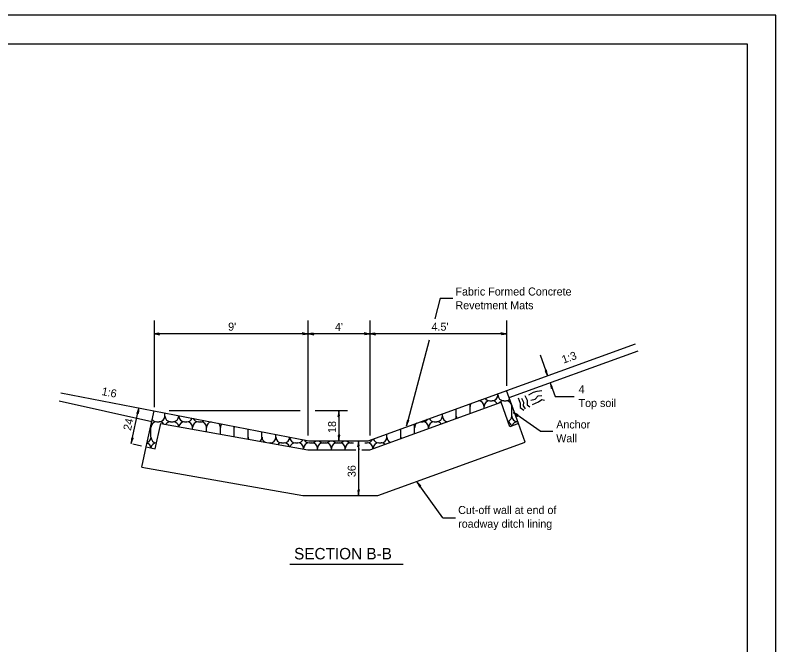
# Model space of a CAD drawing. Extents: x 0 to 2.83, y -0.09 to 1.83.
# Drawn here: x 1.725 to 2.833, y 0.917 to 1.833 of the extents above; entities that cross this region are included whole.
import ezdxf

# ---------------------------------------------------------------- set-up
doc = ezdxf.new("R2010")
doc.units = 0
for name, color, linetype in [('RD_Pr_Roadway_Dimensions', 7, 'Continuous'), ('RD_Pr_Roadway_Notes', 7, 'Continuous'), ('SH_General_Details', 7, 'Continuous'), ('SH_Printer_Plotting_Border', 7, 'Continuous')]:
    doc.layers.add(name, color=color, linetype=linetype)

msp = doc.modelspace()

# ---------------------------------------------------------------- linework, layer by layer
at = {"layer": 'RD_Pr_Roadway_Dimensions'}
for p, q in [((1.9278, 1.3886), (1.9278, 1.2624)), ((2.1518, 1.3886), (2.1518, 1.2215)), ((2.2418, 1.3886), (2.2418, 1.2215)), ((2.4412, 1.3886), (2.4412, 1.2936)), ((2.1518, 1.3694), (1.9273, 1.3694)), ((2.2418, 1.3694), (2.1518, 1.3694)), ((2.4412, 1.3694), (2.2418, 1.3694)), ((2.4899, 1.3388), (2.5008, 1.3086)), ((2.5046, 1.2981), (2.5118, 1.2784)), ((2.5118, 1.2784), (2.5395, 1.2784)), ((1.8942, 1.2097), (1.9056, 1.2614)), ((2.1403, 1.2571), (1.9498, 1.2571)), ((2.2092, 1.2571), (2.1624, 1.2571)), ((2.1968, 1.2574), (2.1968, 1.2138)), ((1.8965, 1.2091), (1.9095, 1.2063)), ((2.2254, 1.2138), (2.2254, 1.1338))]:
    msp.add_line(p, q, dxfattribs=at)
for points in [[(1.935, 1.3693), (1.9347, 1.3704), (1.9315, 1.3699), (1.9273, 1.3694), (1.9317, 1.3688), (1.9356, 1.3681), (1.935, 1.3693), (1.9346, 1.37), (1.9301, 1.3694), (1.935, 1.3685), (1.9343, 1.3695), (1.9322, 1.3694), (1.9342, 1.3691)], [(2.1441, 1.3695), (2.1444, 1.3684), (2.1476, 1.3689), (2.1518, 1.3694), (2.1474, 1.37), (2.1435, 1.3707), (2.1441, 1.3695), (2.1445, 1.3688), (2.149, 1.3694), (2.1441, 1.3703), (2.1448, 1.3693), (2.1469, 1.3694), (2.1449, 1.3697)], [(2.1594, 1.3693), (2.1592, 1.3704), (2.156, 1.3699), (2.1518, 1.3694), (2.1562, 1.3688), (2.1601, 1.3681), (2.1594, 1.3693), (2.1591, 1.37), (2.1546, 1.3694), (2.1595, 1.3685), (2.1588, 1.3695), (2.1567, 1.3694), (2.1587, 1.3691)], [(2.2342, 1.3695), (2.2344, 1.3684), (2.2377, 1.3689), (2.2418, 1.3694), (2.2374, 1.37), (2.2335, 1.3707), (2.2342, 1.3695), (2.2345, 1.3688), (2.239, 1.3694), (2.2341, 1.3703), (2.2348, 1.3693), (2.2369, 1.3694), (2.2349, 1.3697)], [(2.2495, 1.3693), (2.2492, 1.3704), (2.246, 1.3699), (2.2418, 1.3694), (2.2463, 1.3688), (2.2502, 1.3681), (2.2495, 1.3693), (2.2492, 1.37), (2.2446, 1.3694), (2.2496, 1.3685), (2.2488, 1.3695), (2.2468, 1.3694), (2.2488, 1.3691)], [(2.4335, 1.3695), (2.4338, 1.3684), (2.437, 1.3689), (2.4412, 1.3694), (2.4367, 1.37), (2.4328, 1.3707), (2.4335, 1.3695), (2.4339, 1.3688), (2.4384, 1.3694), (2.4334, 1.3703), (2.4342, 1.3693), (2.4362, 1.3694), (2.4343, 1.3697)], [(2.4983, 1.3158), (2.4973, 1.3152), (2.4989, 1.3123), (2.5008, 1.3086), (2.4999, 1.313), (2.4992, 1.3169), (2.4983, 1.3158), (2.4977, 1.3152), (2.4999, 1.3112), (2.499, 1.3162), (2.4984, 1.3151), (2.4992, 1.3132), (2.4988, 1.3152)], [(2.5071, 1.2909), (2.5081, 1.2915), (2.5066, 1.2944), (2.5046, 1.2981), (2.5056, 1.2937), (2.5063, 1.2898), (2.5071, 1.2909), (2.5077, 1.2915), (2.5056, 1.2955), (2.5065, 1.2906), (2.5071, 1.2916), (2.5063, 1.2935), (2.5067, 1.2915)], [(1.9038, 1.2539), (1.905, 1.2539), (1.9052, 1.2572), (1.9056, 1.2614), (1.904, 1.2572), (1.9025, 1.2535), (1.9038, 1.2539), (1.9047, 1.2541), (1.905, 1.2586), (1.9031, 1.254), (1.9042, 1.2545), (1.9045, 1.2566), (1.9038, 1.2547)], [(2.1967, 1.2498), (2.1978, 1.25), (2.1974, 1.2533), (2.1968, 1.2574), (2.1962, 1.253), (2.1955, 1.2491), (2.1967, 1.2498), (2.1975, 1.2501), (2.1968, 1.2546), (2.1959, 1.2497), (2.1969, 1.2504), (2.1968, 1.2525), (2.1965, 1.2505)], [(2.1969, 1.2215), (2.1958, 1.2212), (2.1963, 1.218), (2.1968, 1.2138), (2.1974, 1.2183), (2.1981, 1.2221), (2.1969, 1.2215), (2.1962, 1.2211), (2.1968, 1.2166), (2.1977, 1.2215), (2.1967, 1.2208), (2.1969, 1.2187), (2.1972, 1.2207)], [(1.8959, 1.2171), (1.8948, 1.2171), (1.8945, 1.2138), (1.8942, 1.2097), (1.8957, 1.2139), (1.8972, 1.2175), (1.8959, 1.2171), (1.8951, 1.2169), (1.8948, 1.2124), (1.8967, 1.217), (1.8956, 1.2165), (1.8953, 1.2145), (1.896, 1.2163)], [(2.2253, 1.2062), (2.2264, 1.2064), (2.2259, 1.2097), (2.2254, 1.2138), (2.2248, 1.2094), (2.2241, 1.2055), (2.2253, 1.2062), (2.226, 1.2065), (2.2254, 1.211), (2.2245, 1.2061), (2.2255, 1.2068), (2.2254, 1.2089), (2.2251, 1.2069)], [(2.2255, 1.1415), (2.2244, 1.1412), (2.2249, 1.138), (2.2254, 1.1338), (2.226, 1.1383), (2.2267, 1.1421), (2.2255, 1.1415), (2.2248, 1.1411), (2.2254, 1.1366), (2.2263, 1.1415), (2.2253, 1.1408), (2.2254, 1.1387), (2.2257, 1.1407)]]:
    msp.add_lwpolyline(points, dxfattribs=at)
at = {"layer": 'RD_Pr_Roadway_Notes'}
for p, q in [((2.3446, 1.4213), (2.3367, 1.3914)), ((2.3446, 1.4213), (2.3628, 1.4213)), ((2.3284, 1.3604), (2.2953, 1.2355)), ((2.4901, 1.2277), (2.4511, 1.255)), ((2.4901, 1.2277), (2.5083, 1.2277)), ((2.3485, 1.1017), (2.3108, 1.1536)), ((2.3485, 1.1017), (2.3667, 1.1017)), ((2.1254, 1.0339), (2.2904, 1.0339))]:
    msp.add_line(p, q, dxfattribs=at)
for points in [[(2.4573, 1.2505), (2.4578, 1.2516), (2.4549, 1.253), (2.4511, 1.255), (2.4544, 1.2519), (2.4572, 1.2491), (2.4573, 1.2505), (2.4575, 1.2513), (2.4534, 1.2534), (2.457, 1.2498), (2.4569, 1.251), (2.4552, 1.2521), (2.4566, 1.2507)], [(2.2973, 1.2429), (2.2962, 1.2429), (2.2958, 1.2396), (2.2953, 1.2355), (2.297, 1.2396), (2.2986, 1.2432), (2.2973, 1.2429), (2.2965, 1.2427), (2.296, 1.2382), (2.2981, 1.2427), (2.297, 1.2423), (2.2966, 1.2402), (2.2974, 1.2421)], [(2.3152, 1.1474), (2.316, 1.1483), (2.3137, 1.1506), (2.3108, 1.1536), (2.313, 1.1497), (2.3147, 1.1461), (2.3152, 1.1474), (2.3157, 1.1481), (2.3125, 1.1514), (2.3147, 1.1469), (2.315, 1.148), (2.3137, 1.1496), (2.3146, 1.1478)]]:
    msp.add_lwpolyline(points, dxfattribs=at)
at = {"layer": 'SH_General_Details'}
for p, q in [((2.8333, 1.8333), (0, 1.8333)), ((2.8333, 0), (2.8333, 1.8333)), ((2.2395, 1.2138), (2.6288, 1.355)), ((2.445, 1.2765), (2.6326, 1.3445)), ((2.4587, 1.2387), (2.4412, 1.287)), ((1.7916, 1.2833), (2.1532, 1.2138)), ((2.4285, 1.2804), (2.4285, 1.2824)), ((2.4285, 1.2804), (2.4285, 1.2824)), ((2.4285, 1.2804), (2.4285, 1.2824)), ((1.7891, 1.2718), (1.9244, 1.2419)), ((2.2418, 1.2005), (2.4332, 1.2699)), ((2.3881, 1.2535), (2.3881, 1.2637)), ((2.3881, 1.2535), (2.3881, 1.2637)), ((2.4083, 1.2609), (2.4083, 1.2637)), ((2.4083, 1.2609), (2.4083, 1.2637)), ((2.4166, 1.2721), (2.4202, 1.2721)), ((2.4166, 1.2721), (2.4202, 1.2721)), ((2.4461, 1.2342), (2.4332, 1.2699)), ((2.4369, 1.2721), (2.4404, 1.2721)), ((2.4369, 1.2721), (2.4404, 1.2721)), ((2.4369, 1.2721), (2.4404, 1.2721)), ((2.4487, 1.2497), (2.4487, 1.2637)), ((2.4487, 1.2497), (2.4487, 1.2637)), ((1.9162, 1.2048), (1.9278, 1.2571)), ((1.9433, 1.2497), (1.9433, 1.2541)), ((1.9433, 1.2497), (1.9433, 1.2541)), ((2.3477, 1.2497), (2.3477, 1.253)), ((2.3477, 1.2497), (2.3477, 1.253)), ((2.3679, 1.2497), (2.3679, 1.2604)), ((2.3679, 1.2497), (2.3679, 1.2604)), ((1.9314, 1.2414), (1.935, 1.2414)), ((1.9314, 1.2414), (1.935, 1.2414)), ((1.9517, 1.2414), (1.9552, 1.2414)), ((1.9517, 1.2414), (1.9552, 1.2414)), ((1.9635, 1.2497), (1.9635, 1.2502)), ((1.9635, 1.2497), (1.9635, 1.2502)), ((1.9719, 1.2414), (1.9754, 1.2414)), ((1.9719, 1.2414), (1.9754, 1.2414)), ((1.9921, 1.2414), (1.9956, 1.2414)), ((1.9921, 1.2414), (1.9956, 1.2414)), ((2.3156, 1.2414), (2.3191, 1.2414)), ((2.3156, 1.2414), (2.3191, 1.2414)), ((2.3358, 1.2414), (2.3393, 1.2414)), ((2.3358, 1.2414), (2.3393, 1.2414)), ((2.4571, 1.2414), (2.4577, 1.2414)), ((2.4571, 1.2414), (2.4577, 1.2414)), ((1.9231, 1.219), (1.9231, 1.2331)), ((1.9231, 1.219), (1.9231, 1.2331)), ((1.9231, 1.219), (1.9231, 1.2331)), ((1.9292, 1.2019), (1.9374, 1.239)), ((1.9374, 1.239), (2.1518, 1.2005)), ((1.9838, 1.2307), (1.9838, 1.2331)), ((1.9838, 1.2307), (1.9838, 1.2331)), ((1.9838, 1.2307), (1.9838, 1.2331)), ((2.004, 1.227), (2.004, 1.2331)), ((2.004, 1.227), (2.004, 1.2331)), ((2.004, 1.227), (2.004, 1.2331)), ((2.0242, 1.2234), (2.0242, 1.2331)), ((2.0242, 1.2234), (2.0242, 1.2331)), ((2.0242, 1.2234), (2.0242, 1.2331)), ((2.0444, 1.2198), (2.0444, 1.2331)), ((2.0444, 1.2198), (2.0444, 1.2331)), ((2.0444, 1.2198), (2.0444, 1.2331)), ((2.0646, 1.219), (2.0646, 1.2308)), ((2.0646, 1.219), (2.0646, 1.2308)), ((2.0646, 1.219), (2.0646, 1.2308)), ((2.287, 1.219), (2.287, 1.231)), ((2.287, 1.219), (2.287, 1.231)), ((2.287, 1.219), (2.287, 1.231)), ((2.3072, 1.2242), (2.3072, 1.2331)), ((2.3072, 1.2242), (2.3072, 1.2331)), ((2.3072, 1.2242), (2.3072, 1.2331)), ((2.3274, 1.2315), (2.3274, 1.2331)), ((2.3274, 1.2315), (2.3274, 1.2331)), ((2.3274, 1.2315), (2.3274, 1.2331)), ((2.4587, 1.2387), (2.4461, 1.2342)), ((2.4684, 1.2118), (2.4587, 1.2387)), ((2.0848, 1.219), (2.0848, 1.2269)), ((2.0848, 1.219), (2.0848, 1.2269)), ((2.0848, 1.219), (2.0848, 1.2269)), ((2.1051, 1.219), (2.1051, 1.2231)), ((2.1051, 1.219), (2.1051, 1.2231)), ((2.1051, 1.219), (2.1051, 1.2231)), ((2.1253, 1.219), (2.1253, 1.2192)), ((2.1253, 1.219), (2.1253, 1.2192)), ((2.1253, 1.219), (2.1253, 1.2192)), ((2.2668, 1.219), (2.2668, 1.2237)), ((2.2668, 1.219), (2.2668, 1.2237)), ((2.2668, 1.219), (2.2668, 1.2237)), ((2.0948, 1.2107), (2.0967, 1.2107)), ((2.0948, 1.2107), (2.0967, 1.2107)), ((2.1134, 1.2107), (2.1169, 1.2107)), ((2.1134, 1.2107), (2.1169, 1.2107)), ((2.1134, 1.2107), (2.1169, 1.2107)), ((2.1336, 1.2107), (2.1372, 1.2107)), ((2.1336, 1.2107), (2.1372, 1.2107)), ((2.1532, 1.2138), (2.2395, 1.2138)), ((2.1538, 1.2107), (2.1574, 1.2107)), ((2.1538, 1.2107), (2.1574, 1.2107)), ((2.1538, 1.2107), (2.1574, 1.2107)), ((2.174, 1.2107), (2.1776, 1.2107)), ((2.174, 1.2107), (2.1776, 1.2107)), ((2.1943, 1.2107), (2.1978, 1.2107)), ((2.1943, 1.2107), (2.1978, 1.2107)), ((2.1943, 1.2107), (2.1978, 1.2107)), ((2.2145, 1.2107), (2.218, 1.2107)), ((2.2145, 1.2107), (2.218, 1.2107)), ((2.2347, 1.2107), (2.2382, 1.2107)), ((2.2347, 1.2107), (2.2382, 1.2107)), ((2.2347, 1.2107), (2.2382, 1.2107)), ((2.2536, 1.1338), (2.4684, 1.2118)), ((2.2549, 1.2107), (2.2585, 1.2107)), ((2.2549, 1.2107), (2.2585, 1.2107)), ((1.9097, 1.1752), (1.9162, 1.2048)), ((1.9162, 1.2048), (1.9292, 1.2019)), ((2.1455, 1.2016), (2.1455, 1.2024)), ((2.1455, 1.2016), (2.1455, 1.2024)), ((2.1518, 1.2005), (2.2217, 1.2005)), ((2.1657, 1.2005), (2.1657, 1.2024)), ((2.1657, 1.2005), (2.1657, 1.2024)), ((2.1859, 1.2005), (2.1859, 1.2024)), ((2.1859, 1.2005), (2.1859, 1.2024)), ((2.2061, 1.2005), (2.2061, 1.2024)), ((2.2061, 1.2005), (2.2061, 1.2024)), ((2.2264, 1.2005), (2.2264, 1.2024)), ((2.2301, 1.2005), (2.2418, 1.2005)), ((2.2466, 1.2022), (2.2466, 1.2024)), ((2.2466, 1.2022), (2.2466, 1.2024)), ((1.9097, 1.1752), (2.1445, 1.1338)), ((2.1445, 1.1338), (2.2536, 1.1338))]:
    msp.add_line(p, q, dxfattribs=at)
msp.add_lwpolyline([(0.1667, 1.7917), (2.7917, 1.7917), (2.7917, 0.0417), (0.1667, 0.0417)], close=True, dxfattribs=at)
for points in [[(2.4737, 1.2804), (2.4803, 1.2843), (2.4859, 1.2861), (2.4923, 1.2871)], [(2.4582, 1.2764), (2.4609, 1.2683), (2.4607, 1.2621), (2.4664, 1.2584)], [(2.4629, 1.2757), (2.4659, 1.27), (2.4654, 1.2648), (2.4681, 1.26)], [(2.4678, 1.2796), (2.4712, 1.2728), (2.4712, 1.2661), (2.475, 1.2629)], [(2.4767, 1.273), (2.483, 1.2745), (2.4871, 1.2792), (2.4925, 1.2798)], [(2.4789, 1.2664), (2.4877, 1.2704), (2.4923, 1.2736), (2.4965, 1.2728)]]:
    msp.add_lwpolyline(points, dxfattribs=at)
for centre, start, end in [((2.4166, 1.2804), 215.2938, 270), ((2.4202, 1.2804), 270, 360), ((2.4369, 1.2804), 180, 270), ((2.3798, 1.2637), 0, 26.0335), ((2.3964, 1.2637), 147.9225, 180), ((2.4, 1.2804), 271.1563, 308.7136), ((2.4, 1.2637), 0, 88.9047), ((2.4166, 1.2637), 90, 180), ((2.4202, 1.2637), 29.1801, 90), ((2.4369, 1.2637), 90, 142.5228), ((2.4404, 1.2804), 270, 310.6968), ((2.4404, 1.2637), 0, 90), ((2.4571, 1.2637), 167.4747, 180), ((1.9314, 1.2331), 90, 180), ((1.9314, 1.2497), 219.1179, 270), ((1.935, 1.2497), 270, 360), ((1.935, 1.2331), 38.4359, 90), ((1.9517, 1.2497), 180, 270), ((1.9517, 1.2331), 90, 146.4408), ((1.9552, 1.2497), 270, 360), ((1.9552, 1.2331), 8.5762, 90), ((1.9719, 1.2497), 180, 270), ((1.9719, 1.2331), 90, 171.6503), ((1.9754, 1.2497), 270, 337.1161), ((1.9754, 1.2331), 0, 90), ((1.9921, 1.2331), 90, 180), ((1.9921, 1.2497), 204.9548, 270), ((1.9956, 1.2497), 270, 307.4012), ((1.9956, 1.2331), 0, 90), ((2.0123, 1.2331), 102.0027, 180), ((2.3156, 1.2331), 90, 90.14), ((2.3156, 1.2497), 269.861, 270), ((2.3191, 1.2497), 270, 327.3737), ((2.3191, 1.2331), 0, 90), ((2.3358, 1.2331), 90, 180), ((2.3358, 1.2497), 206.3712, 270), ((2.3393, 1.2497), 270, 360), ((2.3393, 1.2331), 38.1993, 90), ((2.356, 1.2497), 180, 262.168), ((2.356, 1.2331), 104.384, 115.4861), ((2.3595, 1.2497), 332.2376, 360), ((2.3762, 1.2497), 180, 203.2424), ((2.4404, 1.2497), 290.4954, 0), ((2.4571, 1.2497), 180, 270), ((2.4571, 1.2331), 90, 164.9344), ((1.9148, 1.2331), 0, 13.4173), ((2.0159, 1.2331), 0, 46.3823), ((2.0325, 1.2331), 141.4904, 180), ((2.0361, 1.2331), 0, 11.6879), ((2.0527, 1.2331), 168.7602, 180), ((2.2989, 1.2331), 0, 34.9459), ((2.3156, 1.2331), 129.7299, 180), ((2.4404, 1.2331), 13.7163, 66.1708), ((1.9148, 1.219), 289.9744, 0), ((1.9314, 1.219), 180, 268.1224), ((2.0563, 1.219), 340.2238, 360), ((2.073, 1.219), 180, 201.1646), ((2.0765, 1.219), 313.2747, 360), ((2.0932, 1.219), 180, 241.4305), ((2.0967, 1.219), 270, 360), ((2.1134, 1.219), 180, 270), ((2.1169, 1.219), 270, 360), ((2.1336, 1.219), 180, 270), ((2.2585, 1.219), 270, 360), ((2.2751, 1.219), 180, 246.9983), ((2.2787, 1.219), 344.0007, 360), ((2.2953, 1.219), 180, 194.4808), ((1.9148, 1.2024), 6.1744, 71.5245), ((1.9314, 1.2024), 91.8913, 173.9701), ((2.0967, 1.2024), 60.6069, 90), ((2.1134, 1.2024), 90, 133.6044), ((2.1169, 1.2024), 20.8543, 90), ((2.1336, 1.2024), 90, 160.4929), ((2.1372, 1.219), 270, 334.545), ((2.1372, 1.2024), 0, 90), ((2.1538, 1.2024), 90, 180), ((2.1538, 1.219), 208.1045, 270), ((2.1574, 1.219), 270, 321.1562), ((2.1574, 1.2024), 0, 90), ((2.174, 1.2024), 90, 180), ((2.174, 1.219), 218.8438, 270), ((2.1776, 1.219), 270, 321.1562), ((2.1776, 1.2024), 0, 90), ((2.1943, 1.2024), 90, 180), ((2.1943, 1.219), 218.8438, 270), ((2.1978, 1.219), 270, 321.1562), ((2.1978, 1.2024), 0, 90), ((2.2145, 1.2024), 90, 180), ((2.2145, 1.219), 218.8438, 270), ((2.2382, 1.219), 270, 340.0507), ((2.2382, 1.2024), 0, 90), ((2.2549, 1.2024), 90, 180), ((2.2549, 1.219), 197.6042, 270), ((2.2585, 1.2024), 47.7193, 90)]:
    msp.add_arc(centre, 0.00833, start, end, dxfattribs=at)
at = {"layer": 'SH_Printer_Plotting_Border'}
msp.add_lwpolyline([(0, 0), (2.8333, 0), (2.8333, 1.8333), (0, 1.8333)], close=True, dxfattribs=at)

# ---------------------------------------------------------------- texts
at = {"layer": 'RD_Pr_Roadway_Dimensions'}
for s, height, p in [("9'", 0.01167, (2.0355, 1.374)), ("4'", 0.01167, (2.1911, 1.3736)), ("4.5'", 0.01167, (2.3318, 1.374)), ('4', 0.0117, (2.546, 1.2829)), ('Top soil', 0.01167, (2.546, 1.2629))]:
    msp.add_text(s, height=height, dxfattribs=at).set_placement(p)
for s, rotation, p in [('24', 76.9839, (1.8937, 1.2278)), ('18', 90, (2.1927, 1.2251)), ('36', 90, (2.2213, 1.1608))]:
    msp.add_text(s, height=0.01167, rotation=rotation, dxfattribs=at).set_placement(p)
at = {"layer": 'RD_Pr_Roadway_Notes'}
for s, height, p in [('Fabric Formed Concrete', 0.011667, (2.3667, 1.4252)), ('Revetment Mats', 0.011667, (2.3667, 1.4052)), ('Anchor', 0.01167, (2.5135, 1.2316)), ('Wall', 0.01167, (2.5135, 1.2116)), ('Cut-off wall at end of', 0.011667, (2.3706, 1.1071)), ('roadway ditch lining', 0.011667, (2.3706, 1.0871)), ('SECTION B-B', 0.016667, (2.1316, 1.041))]:
    msp.add_text(s, height=height, dxfattribs=at).set_placement(p)
for s, rotation, p in [('1:3', 19.9349, (2.5241, 1.3259)), ('1:6', 349.1309, (1.8506, 1.2804))]:
    msp.add_text(s, height=0.01167, rotation=rotation, dxfattribs=at).set_placement(p)

doc.saveas('drawing.dxf')
